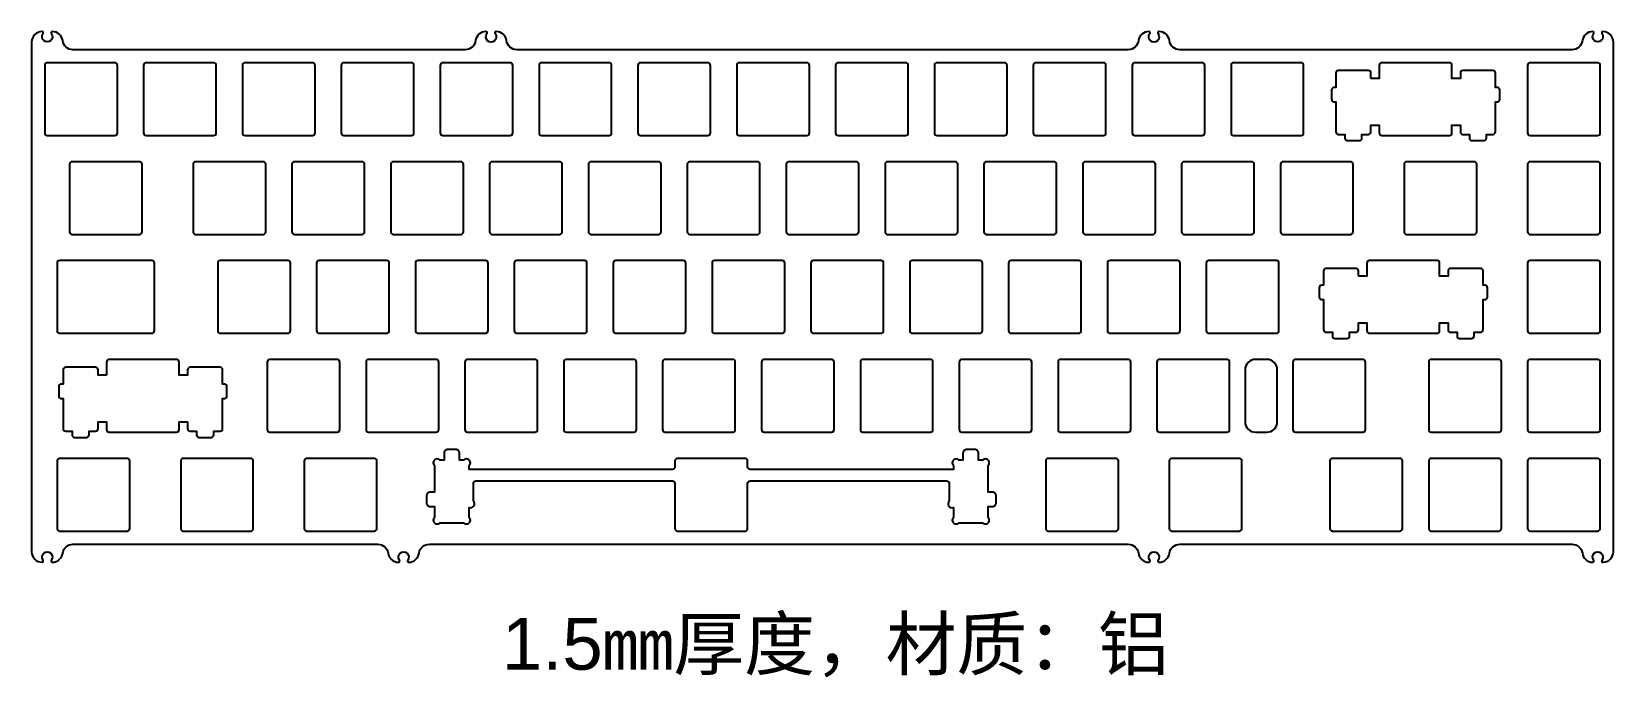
# Model space of a CAD drawing. Header units: millimetres. Extents: x 2916 to 3221, y 1527 to 1651.
import ezdxf

# ---------------------------------------------------------------- set-up
doc = ezdxf.new("R2010")
doc.units = ezdxf.units.MM
doc.layers.add('图层2', color=7, linetype='Continuous')
doc.styles.get("Standard").update_dxf_attribs({"font": 'arial.ttf'})

msp = doc.modelspace()

# ---------------------------------------------------------------- linework, layer by layer
at = {"linetype": 'Continuous', "lineweight": 25}
msp.add_lwpolyline([(3155.78, 1575.87), (3155.78, 1585.87, 0.414214), (3153.78, 1587.87), (3151.59, 1587.87, 0.414214), (3149.59, 1585.87), (3149.59, 1575.87, 0.414214), (3151.59, 1573.87), (3153.78, 1573.87, 0.414214)], format="xyb", close=True, dxfattribs=at)
at = {"layer": '图层2', "color": 4, "linetype": 'Continuous', "lineweight": 25}
for points in [[(3131.02, 1548.82), (3131.07, 1548.82, 0.414214), (3131.27, 1549.02), (3131.27, 1549.08, 0.165811), (3131.23, 1549.2, -2.034888), (3132.82, 1549.2, 0.165811), (3132.77, 1549.08), (3132.77, 1549.02, 0.414214), (3132.97, 1548.82), (3133.02, 1548.82, 0.376165), (3135.01, 1550.55, -0.376165), (3136.99, 1552.29), (3212.58, 1552.29, -0.376165), (3214.57, 1550.55, 0.376165), (3216.55, 1548.82), (3216.6, 1548.82, 0.414214), (3216.8, 1549.02), (3216.8, 1549.08, 0.165811), (3216.76, 1549.2, -2.034888), (3218.34, 1549.2, 0.165811), (3218.3, 1549.08), (3218.3, 1549.02, 0.414214), (3218.5, 1548.82), (3218.55, 1548.82, 0.414214), (3220.55, 1550.82), (3220.55, 1649.02, 0.414214), (3218.55, 1651.02), (3218.5, 1651.02, 0.414214), (3218.3, 1650.82), (3218.3, 1650.75, 0.165811), (3218.34, 1650.63, -2.034888), (3216.76, 1650.63, 0.165811), (3216.8, 1650.75), (3216.8, 1650.82, 0.414214), (3216.6, 1651.02), (3216.55, 1651.02, 0.376165), (3214.57, 1649.28, -0.376165), (3212.58, 1647.54), (3136.99, 1647.54, -0.376165), (3135.01, 1649.28, 0.376165), (3133.02, 1651.02), (3132.97, 1651.02, 0.414214), (3132.77, 1650.82), (3132.77, 1650.75, 0.165811), (3132.82, 1650.63, -2.034888), (3131.23, 1650.63, 0.165811), (3131.27, 1650.75), (3131.27, 1650.82, 0.414214), (3131.07, 1651.02), (3131.02, 1651.02, 0.376165), (3129.04, 1649.28, -0.376165), (3127.06, 1647.54), (3009.24, 1647.54, -0.376165), (3007.26, 1649.28, 0.376165), (3005.27, 1651.02), (3005.22, 1651.02, 0.414214), (3005.02, 1650.82), (3005.02, 1650.75, 0.165811), (3005.07, 1650.63, -2.034888), (3003.48, 1650.63, 0.165811), (3003.52, 1650.75), (3003.52, 1650.82, 0.414214), (3003.32, 1651.02), (3003.27, 1651.02, 0.376165), (3001.29, 1649.28, -0.376165), (2999.31, 1647.54), (2923.71, 1647.54, -0.376165), (2921.73, 1649.28, 0.376165), (2919.75, 1651.02), (2919.7, 1651.02, 0.414214), (2919.5, 1650.82), (2919.5, 1650.75, 0.165811), (2919.54, 1650.63, -2.034888), (2917.96, 1650.63, 0.165811), (2918, 1650.75), (2918, 1650.82, 0.414214), (2917.8, 1651.02), (2917.75, 1651.02, 0.414214), (2915.75, 1649.02), (2915.75, 1550.82, 0.414214), (2917.75, 1548.82), (2917.8, 1548.82, 0.414214), (2918, 1549.02), (2918, 1549.08, 0.165811), (2917.96, 1549.2, -2.034888), (2919.54, 1549.2, 0.165811), (2919.5, 1549.08), (2919.5, 1549.02, 0.414214), (2919.7, 1548.82), (2919.75, 1548.82, 0.376165), (2921.73, 1550.55, -0.376165), (2923.71, 1552.29), (2982.47, 1552.29, -0.376165), (2984.45, 1550.55, 0.376165), (2986.43, 1548.82), (2986.48, 1548.82, 0.414214), (2986.68, 1549.02), (2986.68, 1549.08, 0.165811), (2986.64, 1549.2, -2.034888), (2988.22, 1549.2, 0.165811), (2988.18, 1549.08), (2988.18, 1549.02, 0.414214), (2988.38, 1548.82), (2988.43, 1548.82, 0.376165), (2990.41, 1550.55, -0.376165), (2992.4, 1552.29), (3127.06, 1552.29, -0.376165), (3129.04, 1550.55, 0.376165)], [(2918.27, 1631.52, 0.414214), (2918.77, 1631.02), (2931.77, 1631.02, 0.414214), (2932.27, 1631.52), (2932.27, 1644.52, 0.414214), (2931.77, 1645.02), (2918.77, 1645.02, 0.414214), (2918.27, 1644.52)], [(2937.32, 1631.52, 0.414214), (2937.82, 1631.02), (2950.82, 1631.02, 0.414214), (2951.32, 1631.52), (2951.32, 1644.52, 0.414214), (2950.82, 1645.02), (2937.82, 1645.02, 0.414214), (2937.32, 1644.52)], [(2956.37, 1631.52, 0.414214), (2956.87, 1631.02), (2969.87, 1631.02, 0.414214), (2970.37, 1631.52), (2970.37, 1644.52, 0.414214), (2969.87, 1645.02), (2956.87, 1645.02, 0.414214), (2956.37, 1644.52)], [(2975.42, 1631.52, 0.414214), (2975.92, 1631.02), (2988.92, 1631.02, 0.414214), (2989.42, 1631.52), (2989.42, 1644.52, 0.414214), (2988.92, 1645.02), (2975.92, 1645.02, 0.414214), (2975.42, 1644.52)], [(2994.47, 1631.52, 0.414214), (2994.97, 1631.02), (3007.97, 1631.02, 0.414214), (3008.47, 1631.52), (3008.47, 1644.52, 0.414214), (3007.97, 1645.02), (2994.97, 1645.02, 0.414214), (2994.47, 1644.52)], [(3013.52, 1631.52, 0.414214), (3014.02, 1631.02), (3027.02, 1631.02, 0.414214), (3027.52, 1631.52), (3027.52, 1644.52, 0.414214), (3027.02, 1645.02), (3014.02, 1645.02, 0.414214), (3013.52, 1644.52)], [(3032.57, 1631.52, 0.414214), (3033.07, 1631.02), (3046.07, 1631.02, 0.414214), (3046.57, 1631.52), (3046.57, 1644.52, 0.414214), (3046.07, 1645.02), (3033.07, 1645.02, 0.414214), (3032.57, 1644.52)], [(3051.62, 1631.52, 0.414214), (3052.12, 1631.02), (3065.12, 1631.02, 0.414214), (3065.62, 1631.52), (3065.62, 1644.52, 0.414214), (3065.12, 1645.02), (3052.12, 1645.02, 0.414214), (3051.62, 1644.52)], [(3070.67, 1631.52, 0.414214), (3071.17, 1631.02), (3084.17, 1631.02, 0.414214), (3084.67, 1631.52), (3084.67, 1644.52, 0.414214), (3084.17, 1645.02), (3071.17, 1645.02, 0.414214), (3070.67, 1644.52)], [(3089.72, 1631.52, 0.414214), (3090.22, 1631.02), (3103.22, 1631.02, 0.414214), (3103.72, 1631.52), (3103.72, 1644.52, 0.414214), (3103.22, 1645.02), (3090.22, 1645.02, 0.414214), (3089.72, 1644.52)], [(3108.77, 1631.52, 0.414214), (3109.27, 1631.02), (3122.27, 1631.02, 0.414214), (3122.77, 1631.52), (3122.77, 1644.52, 0.414214), (3122.27, 1645.02), (3109.27, 1645.02, 0.414214), (3108.77, 1644.52)], [(3127.82, 1631.52, 0.414214), (3128.32, 1631.02), (3141.32, 1631.02, 0.414214), (3141.82, 1631.52), (3141.82, 1644.52, 0.414214), (3141.32, 1645.02), (3128.32, 1645.02, 0.414214), (3127.82, 1644.52)], [(3146.87, 1631.52, 0.414214), (3147.37, 1631.02), (3160.37, 1631.02, 0.414214), (3160.87, 1631.52), (3160.87, 1644.52, 0.414214), (3160.37, 1645.02), (3147.37, 1645.02, 0.414214), (3146.87, 1644.52)], [(3204.02, 1631.52, 0.414214), (3204.52, 1631.02), (3217.52, 1631.02, 0.414214), (3218.02, 1631.52), (3218.02, 1644.52, 0.414214), (3217.52, 1645.02), (3204.52, 1645.02, 0.414214), (3204.02, 1644.52)], [(2923.54, 1611.97), (2936.54, 1611.97, 0.414214), (2937.04, 1612.47), (2937.04, 1625.47, 0.414214), (2936.54, 1625.97), (2923.54, 1625.97, 0.414214), (2923.04, 1625.47), (2923.04, 1612.47, 0.414214)], [(2946.85, 1612.47, 0.414214), (2947.35, 1611.97), (2960.35, 1611.97, 0.414214), (2960.85, 1612.47), (2960.85, 1625.47, 0.414214), (2960.35, 1625.97), (2947.35, 1625.97, 0.414214), (2946.85, 1625.47)], [(2965.9, 1612.47, 0.414214), (2966.4, 1611.97), (2979.4, 1611.97, 0.414214), (2979.9, 1612.47), (2979.9, 1625.47, 0.414214), (2979.4, 1625.97), (2966.4, 1625.97, 0.414214), (2965.9, 1625.47)], [(2984.95, 1612.47, 0.414214), (2985.45, 1611.97), (2998.45, 1611.97, 0.414214), (2998.95, 1612.47), (2998.95, 1625.47, 0.414214), (2998.45, 1625.97), (2985.45, 1625.97, 0.414214), (2984.95, 1625.47)], [(3004, 1612.47, 0.414214), (3004.5, 1611.97), (3017.5, 1611.97, 0.414214), (3018, 1612.47), (3018, 1625.47, 0.414214), (3017.5, 1625.97), (3004.5, 1625.97, 0.414214), (3004, 1625.47)], [(3023.05, 1612.47, 0.414214), (3023.55, 1611.97), (3036.55, 1611.97, 0.414214), (3037.05, 1612.47), (3037.05, 1625.47, 0.414214), (3036.55, 1625.97), (3023.55, 1625.97, 0.414214), (3023.05, 1625.47)], [(3042.1, 1612.47, 0.414214), (3042.6, 1611.97), (3055.6, 1611.97, 0.414214), (3056.1, 1612.47), (3056.1, 1625.47, 0.414214), (3055.6, 1625.97), (3042.6, 1625.97, 0.414214), (3042.1, 1625.47)], [(3061.15, 1612.47, 0.414214), (3061.65, 1611.97), (3074.65, 1611.97, 0.414214), (3075.15, 1612.47), (3075.15, 1625.47, 0.414214), (3074.65, 1625.97), (3061.65, 1625.97, 0.414214), (3061.15, 1625.47)], [(3080.2, 1612.47, 0.414214), (3080.7, 1611.97), (3093.7, 1611.97, 0.414214), (3094.2, 1612.47), (3094.2, 1625.47, 0.414214), (3093.7, 1625.97), (3080.7, 1625.97, 0.414214), (3080.2, 1625.47)], [(3099.25, 1612.47, 0.414214), (3099.75, 1611.97), (3112.75, 1611.97, 0.414214), (3113.25, 1612.47), (3113.25, 1625.47, 0.414214), (3112.75, 1625.97), (3099.75, 1625.97, 0.414214), (3099.25, 1625.47)], [(3118.3, 1612.47, 0.414214), (3118.8, 1611.97), (3131.8, 1611.97, 0.414214), (3132.3, 1612.47), (3132.3, 1625.47, 0.414214), (3131.8, 1625.97), (3118.8, 1625.97, 0.414214), (3118.3, 1625.47)], [(3137.35, 1612.47, 0.414214), (3137.85, 1611.97), (3150.85, 1611.97, 0.414214), (3151.35, 1612.47), (3151.35, 1625.47, 0.414214), (3150.85, 1625.97), (3137.85, 1625.97, 0.414214), (3137.35, 1625.47)], [(3156.4, 1612.47, 0.414214), (3156.9, 1611.97), (3169.9, 1611.97, 0.414214), (3170.4, 1612.47), (3170.4, 1625.47, 0.414214), (3169.9, 1625.97), (3156.9, 1625.97, 0.414214), (3156.4, 1625.47)], [(3194.21, 1625.47, 0.414214), (3193.71, 1625.97), (3180.71, 1625.97, 0.414214), (3180.21, 1625.47), (3180.21, 1612.47, 0.414214), (3180.71, 1611.97), (3193.71, 1611.97, 0.414214), (3194.21, 1612.47)], [(3204.02, 1612.47, 0.414214), (3204.52, 1611.97), (3217.52, 1611.97, 0.414214), (3218.02, 1612.47), (3218.02, 1625.47, 0.414214), (3217.52, 1625.97), (3204.52, 1625.97, 0.414214), (3204.02, 1625.47)], [(2939.42, 1593.42), (2939.42, 1606.42, 0.414214), (2938.92, 1606.92), (2921.16, 1606.92, 0.414214), (2920.66, 1606.42), (2920.66, 1593.42, 0.414214), (2921.16, 1592.92), (2938.92, 1592.92, 0.414214)], [(2951.61, 1593.42, 0.414214), (2952.11, 1592.92), (2965.11, 1592.92, 0.414214), (2965.61, 1593.42), (2965.61, 1606.42, 0.414214), (2965.11, 1606.92), (2952.11, 1606.92, 0.414214), (2951.61, 1606.42)], [(2970.66, 1593.42, 0.414214), (2971.16, 1592.92), (2984.16, 1592.92, 0.414214), (2984.66, 1593.42), (2984.66, 1606.42, 0.414214), (2984.16, 1606.92), (2971.16, 1606.92, 0.414214), (2970.66, 1606.42)], [(2989.71, 1593.42, 0.414214), (2990.21, 1592.92), (3003.21, 1592.92, 0.414214), (3003.71, 1593.42), (3003.71, 1606.42, 0.414214), (3003.21, 1606.92), (2990.21, 1606.92, 0.414214), (2989.71, 1606.42)], [(3008.76, 1593.42, 0.414214), (3009.26, 1592.92), (3022.26, 1592.92, 0.414214), (3022.76, 1593.42), (3022.76, 1606.42, 0.414214), (3022.26, 1606.92), (3009.26, 1606.92, 0.414214), (3008.76, 1606.42)], [(3027.81, 1593.42, 0.414214), (3028.31, 1592.92), (3041.31, 1592.92, 0.414214), (3041.81, 1593.42), (3041.81, 1606.42, 0.414214), (3041.31, 1606.92), (3028.31, 1606.92, 0.414214), (3027.81, 1606.42)], [(3046.86, 1593.42, 0.414214), (3047.36, 1592.92), (3060.36, 1592.92, 0.414214), (3060.86, 1593.42), (3060.86, 1606.42, 0.414214), (3060.36, 1606.92), (3047.36, 1606.92, 0.414214), (3046.86, 1606.42)], [(3065.91, 1593.42, 0.414214), (3066.41, 1592.92), (3079.41, 1592.92, 0.414214), (3079.91, 1593.42), (3079.91, 1606.42, 0.414214), (3079.41, 1606.92), (3066.41, 1606.92, 0.414214), (3065.91, 1606.42)], [(3084.96, 1593.42, 0.414214), (3085.46, 1592.92), (3098.46, 1592.92, 0.414214), (3098.96, 1593.42), (3098.96, 1606.42, 0.414214), (3098.46, 1606.92), (3085.46, 1606.92, 0.414214), (3084.96, 1606.42)], [(3104.01, 1593.42, 0.414214), (3104.51, 1592.92), (3117.51, 1592.92, 0.414214), (3118.01, 1593.42), (3118.01, 1606.42, 0.414214), (3117.51, 1606.92), (3104.51, 1606.92, 0.414214), (3104.01, 1606.42)], [(3123.06, 1593.42, 0.414214), (3123.56, 1592.92), (3136.56, 1592.92, 0.414214), (3137.06, 1593.42), (3137.06, 1606.42, 0.414214), (3136.56, 1606.92), (3123.56, 1606.92, 0.414214), (3123.06, 1606.42)], [(3142.11, 1593.42, 0.414214), (3142.61, 1592.92), (3155.61, 1592.92, 0.414214), (3156.11, 1593.42), (3156.11, 1606.42, 0.414214), (3155.61, 1606.92), (3142.61, 1606.92, 0.414214), (3142.11, 1606.42)], [(3204.02, 1593.42, 0.414214), (3204.52, 1592.92), (3217.52, 1592.92, 0.414214), (3218.02, 1593.42), (3218.02, 1606.42, 0.414214), (3217.52, 1606.92), (3204.52, 1606.92, 0.414214), (3204.02, 1606.42)], [(2961.14, 1574.37, 0.414214), (2961.64, 1573.87), (2974.64, 1573.87, 0.414214), (2975.14, 1574.37), (2975.14, 1587.37, 0.414214), (2974.64, 1587.87), (2961.64, 1587.87, 0.414214), (2961.14, 1587.37)], [(2980.19, 1574.37, 0.414214), (2980.69, 1573.87), (2993.69, 1573.87, 0.414214), (2994.19, 1574.37), (2994.19, 1587.37, 0.414214), (2993.69, 1587.87), (2980.69, 1587.87, 0.414214), (2980.19, 1587.37)], [(2999.24, 1574.37, 0.414214), (2999.74, 1573.87), (3012.74, 1573.87, 0.414214), (3013.24, 1574.37), (3013.24, 1587.37, 0.414214), (3012.74, 1587.87), (2999.74, 1587.87, 0.414214), (2999.24, 1587.37)], [(3018.29, 1574.37, 0.414214), (3018.79, 1573.87), (3031.79, 1573.87, 0.414214), (3032.29, 1574.37), (3032.29, 1587.37, 0.414214), (3031.79, 1587.87), (3018.79, 1587.87, 0.414214), (3018.29, 1587.37)], [(3037.34, 1574.37, 0.414214), (3037.84, 1573.87), (3050.84, 1573.87, 0.414214), (3051.34, 1574.37), (3051.34, 1587.37, 0.414214), (3050.84, 1587.87), (3037.84, 1587.87, 0.414214), (3037.34, 1587.37)], [(3056.39, 1574.37, 0.414214), (3056.89, 1573.87), (3069.89, 1573.87, 0.414214), (3070.39, 1574.37), (3070.39, 1587.37, 0.414214), (3069.89, 1587.87), (3056.89, 1587.87, 0.414214), (3056.39, 1587.37)], [(3075.44, 1574.37, 0.414214), (3075.94, 1573.87), (3088.94, 1573.87, 0.414214), (3089.44, 1574.37), (3089.44, 1587.37, 0.414214), (3088.94, 1587.87), (3075.94, 1587.87, 0.414214), (3075.44, 1587.37)], [(3094.49, 1574.37, 0.414214), (3094.99, 1573.87), (3107.99, 1573.87, 0.414214), (3108.49, 1574.37), (3108.49, 1587.37, 0.414214), (3107.99, 1587.87), (3094.99, 1587.87, 0.414214), (3094.49, 1587.37)], [(3113.54, 1574.37, 0.414214), (3114.04, 1573.87), (3127.04, 1573.87, 0.414214), (3127.54, 1574.37), (3127.54, 1587.37, 0.414214), (3127.04, 1587.87), (3114.04, 1587.87, 0.414214), (3113.54, 1587.37)], [(3132.59, 1574.37, 0.414214), (3133.09, 1573.87), (3146.09, 1573.87, 0.414214), (3146.59, 1574.37), (3146.59, 1587.37, 0.414214), (3146.09, 1587.87), (3133.09, 1587.87, 0.414214), (3132.59, 1587.37)], [(3158.78, 1574.37, 0.414214), (3159.28, 1573.87), (3172.28, 1573.87, 0.414214), (3172.78, 1574.37), (3172.78, 1587.37, 0.414214), (3172.28, 1587.87), (3159.28, 1587.87, 0.414214), (3158.78, 1587.37)], [(3184.97, 1574.37, 0.414214), (3185.47, 1573.87), (3198.47, 1573.87, 0.414214), (3198.97, 1574.37), (3198.97, 1587.37, 0.414214), (3198.47, 1587.87), (3185.47, 1587.87, 0.414214), (3184.97, 1587.37)], [(3204.02, 1574.37, 0.414214), (3204.52, 1573.87), (3217.52, 1573.87, 0.414214), (3218.02, 1574.37), (3218.02, 1587.37, 0.414214), (3217.52, 1587.87), (3204.52, 1587.87, 0.414214), (3204.02, 1587.37)], [(3040.22, 1568.82, 0.414214), (3039.72, 1568.32), (3039.72, 1567.19, -0.414214), (3039.22, 1566.69), (3000.07, 1566.69), (3000.07, 1567.43, 1.005863), (2999.01, 1568.49), (2998.22, 1568.49), (2998.22, 1569.79), (2998.22, 1569.79, 0.414214), (2997.47, 1570.54), (2995.97, 1570.54, 0.422997), (2995.22, 1569.77), (2995.22, 1568.49), (2994.43, 1568.49, 1.005863), (2993.37, 1567.43), (2993.37, 1562.33), (2992.57, 1562.33, 0.414214), (2991.82, 1561.58), (2991.82, 1560.28, 0.414214), (2992.57, 1559.53), (2993.37, 1559.53), (2993.37, 1557.46, 1.005863), (2994.43, 1556.4), (2999.01, 1556.4, 1.005863), (3000.07, 1557.46), (3000.07, 1559.35, 0.814385), (3000.87, 1560.59), (3000.87, 1563.99, -0.414214), (3001.37, 1564.49), (3039.22, 1564.49, -0.414214), (3039.72, 1563.99), (3039.72, 1555.32, 0.414214), (3040.22, 1554.82), (3053.22, 1554.82, 0.414214), (3053.72, 1555.32), (3053.72, 1563.99, -0.414214), (3054.22, 1564.49), (3092.07, 1564.49, -0.414214), (3092.57, 1563.99), (3092.57, 1560.59, 0.814385), (3093.37, 1559.35), (3093.37, 1557.46, 1.005863), (3094.43, 1556.4), (3099.01, 1556.4, 1.005863), (3100.07, 1557.46), (3100.07, 1559.53), (3100.87, 1559.53, 0.414214), (3101.62, 1560.28), (3101.62, 1561.58, 0.414214), (3100.87, 1562.33), (3100.07, 1562.33), (3100.07, 1567.43, 1.005863), (3099.01, 1568.49), (3098.22, 1568.49), (3098.22, 1569.77, 0.422921), (3097.47, 1570.54), (3095.97, 1570.54, 0.414214), (3095.22, 1569.79), (3095.22, 1569.79), (3095.22, 1568.49), (3094.43, 1568.49, 1.005863), (3093.37, 1567.43), (3093.37, 1566.69), (3054.22, 1566.69, -0.414214), (3053.72, 1567.19), (3053.72, 1568.32, 0.414214), (3053.22, 1568.82)], [(3111.16, 1568.32), (3111.16, 1555.32, 0.414214), (3111.66, 1554.82), (3124.66, 1554.82, 0.414214), (3125.16, 1555.32), (3125.16, 1568.32, 0.414214), (3124.66, 1568.82), (3111.66, 1568.82, 0.414214)], [(3134.97, 1555.32, 0.414214), (3135.47, 1554.82), (3148.47, 1554.82, 0.414214), (3148.97, 1555.32), (3148.97, 1568.32, 0.414214), (3148.47, 1568.82), (3135.47, 1568.82, 0.414214), (3134.97, 1568.32)], [(3165.92, 1555.32, 0.414214), (3166.42, 1554.82), (3179.42, 1554.82, 0.414214), (3179.92, 1555.32), (3179.92, 1568.32, 0.414214), (3179.42, 1568.82), (3166.42, 1568.82, 0.414214), (3165.92, 1568.32)], [(3184.97, 1555.32, 0.414214), (3185.47, 1554.82), (3198.47, 1554.82, 0.414214), (3198.97, 1555.32), (3198.97, 1568.32, 0.414214), (3198.47, 1568.82), (3185.47, 1568.82, 0.414214), (3184.97, 1568.32)], [(3204.02, 1555.32, 0.414214), (3204.52, 1554.82), (3217.52, 1554.82, 0.414214), (3218.02, 1555.32), (3218.02, 1568.32, 0.414214), (3217.52, 1568.82), (3204.52, 1568.82, 0.414214), (3204.02, 1568.32)]]:
    msp.add_lwpolyline(points, format="xyb", close=True, dxfattribs=at)
at = {"layer": '图层2', "color": 4}
for points in [[(3173.82, 1641.99), (3173.82, 1643.02, 0.414214), (3173.32, 1643.52), (3167.57, 1643.52, 0.414214), (3167.07, 1643.02), (3167.07, 1640.28), (3166.75, 1640.28, 0.414214), (3166.25, 1639.78), (3166.25, 1637.99, 0.414214), (3166.75, 1637.49), (3167.07, 1637.49), (3167.07, 1631.72, 0.414214), (3167.57, 1631.22), (3168.8, 1631.22), (3168.8, 1630.52, 0.414214), (3169.3, 1630.02), (3171.6, 1630.02, 0.414214), (3172.1, 1630.52), (3172.1, 1631.22), (3173.32, 1631.22, 0.414214), (3173.82, 1631.72), (3173.82, 1633.02), (3175.45, 1633.02), (3175.45, 1631.52, 0.414214), (3175.95, 1631.02), (3188.95, 1631.02, 0.414214), (3189.45, 1631.52), (3189.45, 1633.02), (3191.07, 1633.02), (3191.07, 1631.72, 0.414214), (3191.57, 1631.22), (3192.8, 1631.22), (3192.8, 1630.52, 0.414214), (3193.3, 1630.02), (3195.6, 1630.02, 0.414214), (3196.1, 1630.52), (3196.1, 1631.22), (3197.32, 1631.22, 0.414214), (3197.82, 1631.72), (3197.82, 1637.49), (3198.15, 1637.49, 0.414214), (3198.65, 1637.99), (3198.65, 1639.78, 0.414214), (3198.15, 1640.28), (3197.82, 1640.28), (3197.82, 1643.02, 0.414214), (3197.32, 1643.52), (3191.57, 1643.52, 0.414214), (3191.07, 1643.02), (3191.07, 1641.99), (3189.45, 1641.99), (3189.45, 1644.52, 0.414214), (3188.95, 1645.02), (3175.95, 1645.02, 0.414214), (3175.45, 1644.52), (3175.45, 1641.99)], [(3171.44, 1603.89), (3171.44, 1604.92, 0.414214), (3170.94, 1605.42), (3165.19, 1605.42, 0.414214), (3164.69, 1604.92), (3164.69, 1602.18), (3164.37, 1602.18, 0.414214), (3163.87, 1601.68), (3163.87, 1599.89, 0.414214), (3164.37, 1599.39), (3164.69, 1599.39), (3164.69, 1593.62, 0.414214), (3165.19, 1593.12), (3166.42, 1593.12), (3166.42, 1592.42, 0.414214), (3166.92, 1591.92), (3169.22, 1591.92, 0.414214), (3169.72, 1592.42), (3169.72, 1593.12), (3170.94, 1593.12, 0.414214), (3171.44, 1593.62), (3171.44, 1594.92), (3173.07, 1594.92), (3173.07, 1593.42, 0.414214), (3173.57, 1592.92), (3186.57, 1592.92, 0.414214), (3187.07, 1593.42), (3187.07, 1594.92), (3188.69, 1594.92), (3188.69, 1593.62, 0.414214), (3189.19, 1593.12), (3190.42, 1593.12), (3190.42, 1592.42, 0.414214), (3190.92, 1591.92), (3193.22, 1591.92, 0.414214), (3193.72, 1592.42), (3193.72, 1593.12), (3194.94, 1593.12, 0.414214), (3195.44, 1593.62), (3195.44, 1599.39), (3195.77, 1599.39, 0.414214), (3196.27, 1599.89), (3196.27, 1601.68, 0.414214), (3195.77, 1602.18), (3195.44, 1602.18), (3195.44, 1604.92, 0.414214), (3194.94, 1605.42), (3189.19, 1605.42, 0.414214), (3188.69, 1604.92), (3188.69, 1603.89), (3187.07, 1603.89), (3187.07, 1606.42, 0.414214), (3186.57, 1606.92), (3173.57, 1606.92, 0.414214), (3173.07, 1606.42), (3173.07, 1603.89)], [(2930.18, 1584.84), (2928.56, 1584.84), (2928.56, 1585.87, 0.414214), (2928.06, 1586.37), (2922.31, 1586.37, 0.414214), (2921.81, 1585.87), (2921.81, 1583.13), (2921.48, 1583.13, 0.414214), (2920.98, 1582.63), (2920.98, 1580.84, 0.414214), (2921.48, 1580.34), (2921.81, 1580.34), (2921.81, 1574.57, 0.414214), (2922.31, 1574.07), (2923.53, 1574.07), (2923.53, 1573.37, 0.414214), (2924.03, 1572.87), (2926.33, 1572.87, 0.414214), (2926.83, 1573.37), (2926.83, 1574.07), (2928.06, 1574.07, 0.414214), (2928.56, 1574.57), (2928.56, 1575.87), (2930.18, 1575.87), (2930.18, 1574.37, 0.414214), (2930.68, 1573.87), (2943.68, 1573.87, 0.414214), (2944.18, 1574.37), (2944.18, 1575.87), (2945.81, 1575.87), (2945.81, 1574.57, 0.414214), (2946.31, 1574.07), (2947.53, 1574.07), (2947.53, 1573.37, 0.414214), (2948.03, 1572.87), (2950.33, 1572.87, 0.414214), (2950.83, 1573.37), (2950.83, 1574.07), (2952.06, 1574.07, 0.414214), (2952.56, 1574.57), (2952.56, 1580.34), (2952.88, 1580.34, 0.414214), (2953.38, 1580.84), (2953.38, 1582.63, 0.414214), (2952.88, 1583.13), (2952.56, 1583.13), (2952.56, 1585.87, 0.414214), (2952.06, 1586.37), (2946.31, 1586.37, 0.414214), (2945.81, 1585.87), (2945.81, 1584.84), (2944.18, 1584.84), (2944.18, 1587.37, 0.414214), (2943.68, 1587.87), (2930.68, 1587.87, 0.414214), (2930.18, 1587.37)], [(2920.66, 1568.32), (2920.66, 1555.32, 0.414214), (2921.16, 1554.82), (2934.16, 1554.82, 0.414214), (2934.66, 1555.32), (2934.66, 1568.32, 0.414214), (2934.16, 1568.82), (2921.16, 1568.82, 0.414214)], [(2944.47, 1568.32), (2944.47, 1555.32, 0.414214), (2944.97, 1554.82), (2957.97, 1554.82, 0.414214), (2958.47, 1555.32), (2958.47, 1568.32, 0.414214), (2957.97, 1568.82), (2944.97, 1568.82, 0.414214)], [(2968.28, 1568.32), (2968.28, 1555.32, 0.414214), (2968.78, 1554.82), (2981.78, 1554.82, 0.414214), (2982.28, 1555.32), (2982.28, 1568.32, 0.414214), (2981.78, 1568.82), (2968.78, 1568.82, 0.414214)]]:
    msp.add_lwpolyline(points, format="xyb", close=True, dxfattribs=at)

# ---------------------------------------------------------------- texts
at = {"insert": (3006.38, 1538.1), "char_height": 10, "attachment_point": 1}
msp.add_mtext_dynamic_manual_height_columns('1.5{\\fSimSun|b0|i0|c134|p2;mm厚度，材质：铝}', width=207.3313, gutter_width=12.5, heights=[0], dxfattribs=at)

doc.saveas('drawing.dxf')
